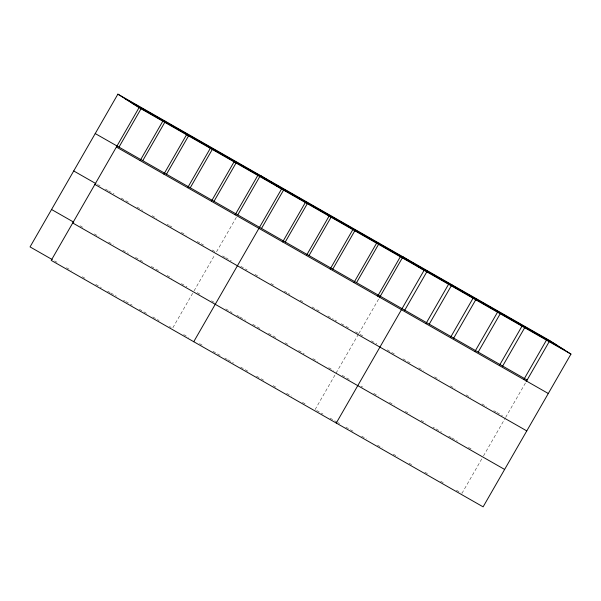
<?xml version="1.0" encoding="UTF-8"?>
<svg xmlns="http://www.w3.org/2000/svg" width="601" height="601" viewBox="0 0 601 601"><rect width="100%" height="100%" fill="white"/><g stroke="black" fill="none" stroke-linecap="round" stroke-linejoin="round"><path stroke-width="0.45" stroke-dasharray="3 2.25" d="M192.681 293.273L172.577 328.244L169.407 326.433M194.085 290.839L214.865 254.704M236.351 217.329L216.247 252.3L210.703 249.137M315.104 409.574L358.309 334.434M358.774 333.63L379.351 297.848M461.951 493.368L482.055 458.405M483.459 455.964L505.156 418.228M505.621 417.425L525.725 382.461M97.475 184.522L100.645 186.325M105.393 189.037L107.767 190.397M108.563 190.848L114.1 194.01M121.229 198.075L129.936 203.048M137.066 207.112L142.61 210.275M152.113 215.699L156.861 218.411M167.153 224.286L168.738 225.187M169.527 225.638L171.909 226.998M181.404 232.414L186.16 235.126M197.241 241.452L200.411 243.262M201.2 243.713L203.581 245.065M222.58 255.913L224.954 257.266M225.751 257.716L231.295 260.887M240.791 266.303L247.131 269.917M255.049 274.439L259.797 277.151M270.886 283.477L274.048 285.28M284.341 291.154L287.511 292.965M288.3 293.416L289.885 294.317M300.177 300.192L303.347 302.002M312.054 306.968L320.769 311.942M327.891 316.006L333.435 319.169M335.02 320.078L336.605 320.979M341.353 323.691L348.482 327.755M355.604 331.82L364.304 336.785M371.403 340.842L376.932 343.99M387.194 349.85L394.301 353.906M402.986 358.857L410.092 362.914M418.777 367.872L423.51 370.577M434.568 376.88L439.301 379.584M450.352 385.895L455.092 388.592M466.143 394.902L470.883 397.607M481.934 403.91L486.675 406.614M493.774 410.671L496.148 412.023M496.937 412.474L502.459 415.629M80.061 225.773L83.231 227.576M94.319 233.902L99.067 236.614M108.571 242.038L113.319 244.75M122.822 250.174L128.366 253.337M135.488 257.401L144.202 262.367M151.324 266.438L158.454 270.503M167.161 275.476L171.916 278.188M181.419 283.604L186.956 286.767M197.256 292.642L200.418 294.452M211.507 300.778L214.67 302.581M225.758 308.914L232.091 312.528M236.847 315.24L239.221 316.592M240.009 317.043L245.554 320.205M252.683 324.277L261.39 329.243M268.519 333.307L275.641 337.379M285.144 342.795L288.315 344.606M298.607 350.481L304.151 353.643M312.858 358.617L317.606 361.321M328.694 367.654L333.442 370.359M342.142 375.325L349.241 379.381M361.088 386.135L362.666 387.036M373.717 393.347L378.457 396.044M389.508 402.354L394.248 405.059M405.299 411.362L410.032 414.066M421.091 420.377L425.824 423.081M432.93 427.131L434.508 428.032M436.086 428.934L441.615 432.089M448.722 436.146L451.088 437.498M451.877 437.949L457.406 441.096M468.457 447.407L471.62 449.21M54.593 260.917L56.975 262.269M66.471 267.693L71.226 270.405M82.307 276.73L85.477 278.541M95.769 284.416L101.314 287.579M107.647 291.192L110.021 292.544M110.817 292.995L116.361 296.158M123.483 300.23L125.068 301.131M125.857 301.582L132.197 305.195M139.319 309.267L146.449 313.331M152.782 316.945L159.115 320.558M183.666 334.569L188.413 337.281M199.502 343.607L202.665 345.41M212.957 351.284L220.086 355.356M224.834 358.061L227.216 359.421M228.004 359.871L233.549 363.034M240.67 367.098L249.385 372.072M256.507 376.136L263.636 380.208M273.139 385.624L276.302 387.435M286.602 393.309L291.35 396.021M302.438 402.347L305.601 404.15M316.682 410.475L323 414.081M330.107 418.131L337.206 422.187M338.002 422.638L339.58 423.54M345.891 427.146L352.997 431.202M361.682 436.153L366.422 438.858M377.473 445.168L382.213 447.873M393.264 454.176L397.997 456.88M409.056 463.183L413 465.437M424.847 472.198L428.002 474.001M440.631 481.206L443.793 483.009M456.422 490.221L461.162 492.918"/><path stroke-width="0.9" d="M117.886 94.154L139.049 107.632L51.213 260.383L483.114 506.846L570.95 354.094L549.787 340.617L117.886 94.154L30.05 246.906L52.219 259.564M118.983 147.117L141.182 108.511M140.146 160.595L162.803 121.184M142.737 160.67L165.395 121.259M163.9 174.147L186.558 134.737M166.492 174.23L188.691 135.623M187.655 187.7L210.312 148.297M190.247 187.782L212.446 149.176M211.409 201.26L234.067 161.849M214.001 201.335L236.201 162.736M235.164 214.812L257.821 175.402M237.756 214.895L259.955 176.288M193.74 341.721L281.576 188.962L260.413 175.484M261.51 228.448L283.71 189.841M282.673 241.925L305.331 202.514M285.265 242L307.464 203.401M306.427 255.478L329.085 216.075M309.019 255.56L331.219 216.953M330.182 269.038L352.84 229.627M332.774 269.113L354.973 230.514M353.936 282.59L376.594 243.18M356.528 282.673L379.186 243.262M377.691 296.143L400.349 256.74M379.351 297.848L402.482 257.619M336.267 423.051L424.103 270.292L402.94 256.815M404.758 310.191L427.416 270.781M425.921 323.669L448.579 284.258M429.234 324.157L451.892 284.746M450.389 337.634L473.055 298.224M453.702 338.123L475.902 299.516M474.865 351.6L497.53 312.189M478.178 352.088L500.378 313.489M499.341 365.566L521.999 326.155M502.654 366.054L525.312 326.651M523.817 379.531L546.474 340.121M526.191 381.65L549.787 340.617M124.873 98.602L556.774 345.064M132.07 103.184L563.963 349.647M139.049 107.632L570.95 354.094M95.228 133.557L527.13 380.02M116.391 147.035L548.292 393.497M73.72 170.962L95.89 183.621M94.883 184.439L526.777 430.902M51.558 209.501L73.728 222.152M72.721 222.979L504.622 469.441"/></g></svg>
